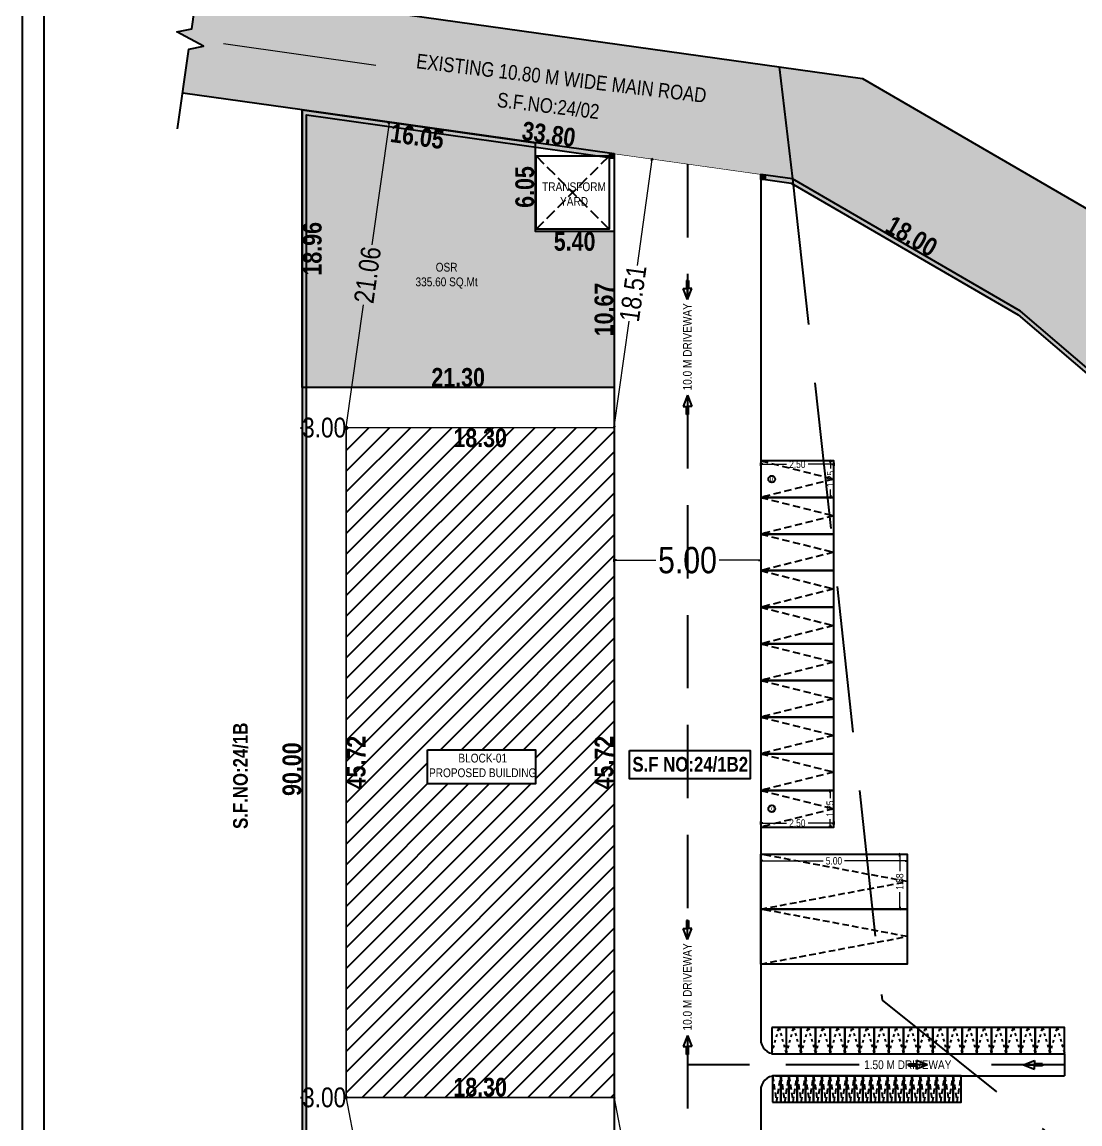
# Model space of a CAD drawing. Header units: metres. Extents: x 119974 to 120330, y -25692 to -25590.
# Drawn here: x 120019.22 to 120055.32, y -25668.31 to -25630.7 of the extents above; entities that cross this region are included whole.
import ezdxf

# ---------------------------------------------------------------- set-up
doc = ezdxf.new("R2010")
doc.units = ezdxf.units.M
doc.header["$MEASUREMENT"] = 0
doc.header["$PDMODE"] = 35
for name, pattern in [('DASH', [0.35, 0.25, -0.1]), ('Dashed', [0.75, 0.5, -0.25]), ('DASHED2', [0.375, 0.25, -0.125])]:
    doc.linetypes.add(name, pattern=pattern)
for name, color, linetype in [('Boundary Line', 96, 'Continuous'), ('HATCH', 251, 'Continuous'), ('sheet', 7, 'Continuous'), ('SURVEY- BON', 7, 'Continuous'), ('Text', 7, 'Continuous'), ('Window', 34, 'Continuous')]:
    doc.layers.add(name, color=color, linetype=linetype)
doc.styles.add('Arial', font='swissc.ttf')
doc.styles.get("Standard").update_dxf_attribs({"font": 'swisscb.ttf'})
doc.styles.add('tit', font='swissci.ttf')
doc.dimstyles.new('FLOOR DIM', dxfattribs={"dimtxt": 0.55, "dimasz": 0.05, "dimexe": 0.075, "dimexo": 0.3, "dimgap": 0.025, "dimtad": 0, "dimdec": 1, "dimzin": 3, "dimdsep": 46, "dimtxsty": 'Standard', "dimblk": 'JM1', "dimcen": -0.09, "dimse1": 1, "dimse2": 1, "dimsd1": 1, "dimsd2": 1, "dimclrd": 5, "dimclre": 250, "dimclrt": 3, "dimazin": 0, "dimtfac": 0.65, "dimtdec": 1, "dimtix": 1, "dimtofl": 0, "dimtmove": 0, "dimatfit": 2, "dimfxl": 0, "dimfrac": 1, "dimtolj": 1, "dimlwd": 18, "dimlwe": -1, "dimarcsym": 0})
doc.dimstyles.new('FLOOR DIM BUILDING DIM', dxfattribs={"dimtxt": 0.25, "dimasz": 0.025, "dimexe": 0.075, "dimexo": 0.3, "dimgap": 0.09, "dimtad": 0, "dimzin": 3, "dimdsep": 46, "dimtxsty": 'Arial', "dimblk": 'JM1', "dimcen": -0.09, "dimse1": 1, "dimse2": 1, "dimclrd": 5, "dimclre": 250, "dimclrt": 3, "dimazin": 0, "dimtfac": 0.65, "dimtix": 1, "dimtofl": 0, "dimtmove": 0, "dimatfit": 2, "dimfxl": 0, "dimfrac": 1, "dimtolj": 1, "dimlwd": 18, "dimlwe": -1, "dimarcsym": 0})

# ---------------------------------------------------------------- blocks, each defined once
blk = doc.blocks.new('JM1')
at = {"color": 2}
for p, q in [((0, 2), (0, -2)), ((-0.884, -0.884), (0.884, 0.884)), ((-3, 0), (0, 0))]:
    blk.add_line(p, q, dxfattribs=at)
blk = doc.blocks.new('*D320')
at = {"layer": 'Defpoints', "color": 0, "ltscale": 1.5}
for p in [(120040.717, -25635.38), (120040.717, -25635.38), (120039.428, -25644.547)]:
    blk.add_point(p, dxfattribs=at)
at = {"layer": 'Text', "color": 5, "lineweight": 18, "ltscale": 1.5}
for p, q in [((120040.715, -25635.398), (120040.206, -25639.014)), ((120039.43, -25644.528), (120039.939, -25640.912))]:
    blk.add_line(p, q, dxfattribs=at)
at = {"layer": 'Text', "color": 5, "lineweight": 18, "ltscale": 1.5, "xscale": 0.01875, "yscale": 0.01875, "zscale": 0.01875}
for p, rotation in [((120040.717, -25635.38), 81.99225450572551), ((120039.428, -25644.547), 261.9922545057255)]:
    blk.add_blockref('JM1', p, dxfattribs=dict(at, rotation=rotation))
at = {"layer": 'Text', "color": 3, "ltscale": 1.5, "insert": (120040.072, -25639.963), "char_height": 0.675, "attachment_point": 5, "rotation": 81.9923, "style": 'Arial'}
blk.add_mtext('\\A1;18.51', dxfattribs=at)
blk = doc.blocks.new('*D284')
at = {"layer": 'Defpoints', "color": 0}
for p in [(120028.779, -25633.7), (120045.514, -25636.054), (120045.514, -25636.054)]:
    blk.add_point(p, dxfattribs=at)
at = {"color": 1, "insert": (120037.195, -25634.533), "char_height": 0.6375, "attachment_point": 5, "rotation": 351.9923}
blk.add_mtext('\\A1;33.80', dxfattribs=at)
blk = doc.blocks.new('*D285')
at = {"layer": 'Defpoints', "color": 0}
for p in [(120045.514, -25636.054), (120053.298, -25640.572), (120053.298, -25640.572)]:
    blk.add_point(p, dxfattribs=at)
at = {"color": 1, "insert": (120049.58, -25638.012), "char_height": 0.6375, "attachment_point": 5, "rotation": 329.8688}
blk.add_mtext('\\A1;18.00', dxfattribs=at)
blk = doc.blocks.new('*D286')
at = {"layer": 'Defpoints', "color": 0}
for p in [(120053.298, -25640.572), (120053.298, -25640.572), (120064.399, -25650.055)]:
    blk.add_point(p, dxfattribs=at)
at = {"color": 1, "insert": (120059.074, -25645.049), "char_height": 0.6375, "attachment_point": 5, "rotation": 319.4981}
blk.add_mtext('\\A1;29.20', dxfattribs=at)
blk = doc.blocks.new('*D290')
at = {"layer": 'Defpoints', "color": 0}
for p in [(120028.779, -25633.7), (120028.779, -25633.7), (120028.779, -25678.7)]:
    blk.add_point(p, dxfattribs=at)
at = {"color": 1, "insert": (120028.43, -25656.2), "char_height": 0.6375, "attachment_point": 5, "rotation": 90}
blk.add_mtext('\\A1;90.00', dxfattribs=at)
blk = doc.blocks.new('*D291')
at = {"layer": 'Defpoints', "color": 0}
for p in [(120030.278, -25667.407), (120030.278, -25667.407), (120039.428, -25667.407)]:
    blk.add_point(p, dxfattribs=at)
at = {"color": 1, "insert": (120034.853, -25667.059), "char_height": 0.6375, "attachment_point": 5}
blk.add_mtext('\\A1;18.30', dxfattribs=at)
blk = doc.blocks.new('*D292')
at = {"layer": 'Defpoints', "color": 0}
for p in [(120030.278, -25644.547), (120030.278, -25644.547), (120030.278, -25667.407)]:
    blk.add_point(p, dxfattribs=at)
at = {"color": 1, "insert": (120030.626, -25655.977), "char_height": 0.6375, "attachment_point": 5, "rotation": 90}
blk.add_mtext('\\A1;45.72', dxfattribs=at)
blk = doc.blocks.new('*D293')
at = {"layer": 'Defpoints', "color": 0}
for p in [(120039.428, -25644.547), (120039.428, -25667.407), (120039.428, -25667.407)]:
    blk.add_point(p, dxfattribs=at)
at = {"color": 1, "insert": (120039.079, -25655.977), "char_height": 0.6375, "attachment_point": 5, "rotation": 90}
blk.add_mtext('\\A1;45.72', dxfattribs=at)
blk = doc.blocks.new('*D294')
at = {"layer": 'Defpoints', "color": 0}
for p in [(120030.278, -25644.547), (120030.278, -25644.547), (120039.428, -25644.547)]:
    blk.add_point(p, dxfattribs=at)
at = {"color": 1, "insert": (120034.853, -25644.895), "char_height": 0.6375, "attachment_point": 5}
blk.add_mtext('\\A1;18.30', dxfattribs=at)
blk = doc.blocks.new('HGNHBN')
at = {"layer": 'Text', "color": 1, "ltscale": 1.5}
for p, q in [((114565.432, -26573.645), (114565.732, -26573.987)), ((114565.732, -26573.687), (114565.432, -26573.987))]:
    blk.add_line(p, q, dxfattribs=at)
blk.add_lwpolyline([(114565.432, -26573.645), (114565.732, -26573.687), (114565.732, -26573.987), (114565.432, -26573.987)], close=True, dxfattribs=at)
blk = doc.blocks.new('GDHNGN')
at = {"layer": 'Text', "ltscale": 1.5}
for p, q in [((114570.732, -26588.673), (114570.439, -26589.431)), ((114570.732, -26588.673), (114571.024, -26589.431)), ((114570.732, -26588.673), (114570.732, -26589.979)), ((114570.439, -26589.431), (114570.732, -26589.431)), ((114570.657, -26589.979), (114570.657, -26589.431)), ((114570.732, -26589.431), (114570.732, -26589.979)), ((114571.024, -26589.431), (114570.732, -26589.431)), ((114570.807, -26589.979), (114570.807, -26589.431)), ((114570.707, -26589.979), (114570.657, -26589.979)), ((114570.732, -26589.979), (114570.707, -26589.979)), ((114570.732, -26589.979), (114570.757, -26589.979)), ((114570.757, -26589.979), (114570.807, -26589.979))]:
    blk.add_line(p, q, dxfattribs=at)
blk = doc.blocks.new('*D299')
at = {"layer": 'Defpoints', "color": 0, "ltscale": 1.5}
for p in [(120044.428, -25643.11), (120039.428, -25645.634), (120044.428, -25649.071)]:
    blk.add_point(p, dxfattribs=at)
at = {"layer": 'Text', "color": 5, "lineweight": 18, "ltscale": 1.5}
for p, q in [((120039.453, -25649.071), (120040.847, -25649.071)), ((120044.403, -25649.071), (120043.008, -25649.071))]:
    blk.add_line(p, q, dxfattribs=at)
at = {"layer": 'Text', "color": 5, "lineweight": 18, "ltscale": 1.5, "xscale": 0.025, "yscale": 0.025, "zscale": 0.025, "rotation": 180}
blk.add_blockref('JM1', (120039.428, -25649.071), dxfattribs=at)
at = {"layer": 'Text', "color": 5, "lineweight": 18, "ltscale": 1.5, "xscale": 0.025, "yscale": 0.025, "zscale": 0.025}
blk.add_blockref('JM1', (120044.428, -25649.071), dxfattribs=at)
at = {"layer": 'Text', "color": 3, "ltscale": 1.5, "insert": (120041.928, -25649.071), "char_height": 0.9, "attachment_point": 5, "style": 'Arial'}
blk.add_mtext('\\A1;5.00', dxfattribs=at)
blk = doc.blocks.new('TYKUK')
at = {"color": 6}
blk.add_lwpolyline([(119233.027, -25677.981), (119229.781, -25679.859), (119224.772, -25671.205), (119228.017, -25669.326)], close=True, dxfattribs=at)
at = {"layer": 'HATCH', "linetype": 'DASHED2', "ltscale": 1.8}
blk.add_lwpolyline([(119229.781, -25679.859), (119233.027, -25677.981), (119226.395, -25670.265)], close=True, dxfattribs=at)
blk = doc.blocks.new('CAR')
at = {"color": 120}
blk.add_lwpolyline([(112823.42, -26304.498), (112818.42, -26304.498), (112818.42, -26301.998), (112823.42, -26301.998)], close=True, dxfattribs=at)
at = {"color": 120, "linetype": 'Dashed'}
blk.add_lwpolyline([(112823.42, -26301.998), (112818.42, -26303.248), (112823.42, -26304.498)], dxfattribs=at)
blk = doc.blocks.new('FDGBFB')
at = {"layer": 'Text', "linetype": 'DASH', "ltscale": 3}
for p, q in [((114560.406, -26573.838), (114565.406, -26578.838)), ((114560.406, -26578.838), (114565.406, -26573.838))]:
    blk.add_line(p, q, dxfattribs=at)
at = {"layer": 'Text', "ltscale": 1.5}
blk.add_lwpolyline([(114560.406, -26573.838), (114565.406, -26573.838), (114565.406, -26578.838), (114560.406, -26578.838)], close=True, dxfattribs=at)
at = {"layer": 'Text', "ltscale": 1.5, "insert": (114563, -26575.637), "char_height": 0.6, "width": 7.42279, "attachment_point": 2, "style": 'tit'}
blk.add_mtext('{\\fSwis721 Cn BT|b0|i0|c0|p34;TRANSFORM \\PYARD}', dxfattribs=at)
blk = doc.blocks.new('*D300')
at = {"layer": 'Defpoints', "color": 0, "ltscale": 1.5}
for p in [(120044.428, -25659.101), (120044.428, -25660.976), (120049.173, -25660.976)]:
    blk.add_point(p, dxfattribs=at)
at = {"layer": 'Text', "color": 5, "lineweight": 18, "ltscale": 1.5}
for p, q in [((120049.173, -25659.126), (120049.173, -25659.679)), ((120049.173, -25660.951), (120049.173, -25660.398))]:
    blk.add_line(p, q, dxfattribs=at)
at = {"layer": 'Text', "color": 5, "lineweight": 18, "ltscale": 1.5, "xscale": 0.025, "yscale": 0.025, "zscale": 0.025}
for p, rotation in [((120049.173, -25659.101), 90), ((120049.173, -25660.976), 270)]:
    blk.add_blockref('JM1', p, dxfattribs=dict(at, rotation=rotation))
at = {"layer": 'Text', "color": 3, "ltscale": 1.5, "insert": (120049.173, -25660.038), "char_height": 0.25, "attachment_point": 5, "rotation": 90, "style": 'Arial'}
blk.add_mtext('\\A1;1.88', dxfattribs=at)
blk = doc.blocks.new('*D301')
at = {"layer": 'Defpoints', "color": 0, "ltscale": 1.5}
for p in [(120044.428, -25659.101), (120044.428, -25659.332), (120049.428, -25659.101)]:
    blk.add_point(p, dxfattribs=at)
at = {"layer": 'Text', "color": 5, "lineweight": 18, "ltscale": 1.5}
for p, q in [((120044.453, -25659.332), (120046.562, -25659.332)), ((120049.403, -25659.332), (120047.293, -25659.332))]:
    blk.add_line(p, q, dxfattribs=at)
at = {"layer": 'Text', "color": 5, "lineweight": 18, "ltscale": 1.5, "xscale": 0.025, "yscale": 0.025, "zscale": 0.025, "rotation": 180}
blk.add_blockref('JM1', (120044.428, -25659.332), dxfattribs=at)
at = {"layer": 'Text', "color": 5, "lineweight": 18, "ltscale": 1.5, "xscale": 0.025, "yscale": 0.025, "zscale": 0.025}
blk.add_blockref('JM1', (120049.428, -25659.332), dxfattribs=at)
at = {"layer": 'Text', "color": 3, "ltscale": 1.5, "insert": (120046.928, -25659.332), "char_height": 0.25, "attachment_point": 5, "style": 'Arial'}
blk.add_mtext('\\A1;5.00', dxfattribs=at)
blk = doc.blocks.new('*D302')
at = {"layer": 'Defpoints', "color": 0, "ltscale": 1.5}
for p in [(120044.428, -25658.04), (120044.428, -25658.174), (120046.928, -25658.174)]:
    blk.add_point(p, dxfattribs=at)
at = {"layer": 'Text', "color": 5, "lineweight": 18, "ltscale": 1.5}
for p, q in [((120044.453, -25658.04), (120045.313, -25658.04)), ((120046.903, -25658.04), (120046.042, -25658.04))]:
    blk.add_line(p, q, dxfattribs=at)
at = {"layer": 'Text', "color": 5, "lineweight": 18, "ltscale": 1.5, "xscale": 0.025, "yscale": 0.025, "zscale": 0.025, "rotation": 180}
blk.add_blockref('JM1', (120044.428, -25658.04), dxfattribs=at)
at = {"layer": 'Text', "color": 5, "lineweight": 18, "ltscale": 1.5, "xscale": 0.025, "yscale": 0.025, "zscale": 0.025}
blk.add_blockref('JM1', (120046.928, -25658.04), dxfattribs=at)
at = {"layer": 'Text', "color": 3, "ltscale": 1.5, "insert": (120045.678, -25658.04), "char_height": 0.25, "attachment_point": 5, "style": 'Arial'}
blk.add_mtext('\\A1;2.50', dxfattribs=at)
blk = doc.blocks.new('*D303')
at = {"layer": 'Defpoints', "color": 0, "ltscale": 1.5}
for p in [(120046.8, -25656.924), (120046.928, -25656.924), (120046.928, -25658.174)]:
    blk.add_point(p, dxfattribs=at)
at = {"layer": 'Text', "color": 5, "lineweight": 18, "ltscale": 1.5}
for p, q in [((120046.8, -25656.949), (120046.8, -25657.191)), ((120046.8, -25658.149), (120046.8, -25657.908))]:
    blk.add_line(p, q, dxfattribs=at)
at = {"layer": 'Text', "color": 5, "lineweight": 18, "ltscale": 1.5, "xscale": 0.025, "yscale": 0.025, "zscale": 0.025}
for p, rotation in [((120046.8, -25656.924), 90), ((120046.8, -25658.174), 270)]:
    blk.add_blockref('JM1', p, dxfattribs=dict(at, rotation=rotation))
at = {"layer": 'Text', "color": 3, "ltscale": 1.5, "insert": (120046.8, -25657.549), "char_height": 0.25, "attachment_point": 5, "rotation": 90, "style": 'Arial'}
blk.add_mtext('\\A1;1.25', dxfattribs=at)
blk = doc.blocks.new('*D304')
at = {"layer": 'Defpoints', "color": 0, "ltscale": 1.5}
for p in [(120044.428, -25645.674), (120046.928, -25645.674), (120046.928, -25645.795)]:
    blk.add_point(p, dxfattribs=at)
at = {"layer": 'Text', "color": 5, "lineweight": 18, "ltscale": 1.5}
for p, q in [((120044.453, -25645.795), (120045.313, -25645.795)), ((120046.903, -25645.795), (120046.042, -25645.795))]:
    blk.add_line(p, q, dxfattribs=at)
at = {"layer": 'Text', "color": 5, "lineweight": 18, "ltscale": 1.5, "xscale": 0.025, "yscale": 0.025, "zscale": 0.025, "rotation": 180}
blk.add_blockref('JM1', (120044.428, -25645.795), dxfattribs=at)
at = {"layer": 'Text', "color": 5, "lineweight": 18, "ltscale": 1.5, "xscale": 0.025, "yscale": 0.025, "zscale": 0.025}
blk.add_blockref('JM1', (120046.928, -25645.795), dxfattribs=at)
at = {"layer": 'Text', "color": 3, "ltscale": 1.5, "insert": (120045.678, -25645.795), "char_height": 0.25, "attachment_point": 5, "style": 'Arial'}
blk.add_mtext('\\A1;2.50', dxfattribs=at)
blk = doc.blocks.new('*D305')
at = {"layer": 'Defpoints', "color": 0, "ltscale": 1.5}
for p in [(120046.928, -25645.674), (120046.815, -25646.924), (120046.928, -25646.924)]:
    blk.add_point(p, dxfattribs=at)
at = {"layer": 'Text', "color": 5, "lineweight": 18, "ltscale": 1.5}
for p, q in [((120046.815, -25645.699), (120046.815, -25645.941)), ((120046.815, -25646.899), (120046.815, -25646.658))]:
    blk.add_line(p, q, dxfattribs=at)
at = {"layer": 'Text', "color": 5, "lineweight": 18, "ltscale": 1.5, "xscale": 0.025, "yscale": 0.025, "zscale": 0.025}
for p, rotation in [((120046.815, -25645.674), 90), ((120046.815, -25646.924), 270)]:
    blk.add_blockref('JM1', p, dxfattribs=dict(at, rotation=rotation))
at = {"layer": 'Text', "color": 3, "ltscale": 1.5, "insert": (120046.815, -25646.299), "char_height": 0.25, "attachment_point": 5, "rotation": 90, "style": 'Arial'}
blk.add_mtext('\\A1;1.25', dxfattribs=at)
blk = doc.blocks.new('TW')
at = {"color": 6, "ltscale": 0.3}
blk.add_lwpolyline([(112824.058, -26312.755), (112822.26, -26312.755), (112822.26, -26311.755), (112824.058, -26311.755)], close=True, dxfattribs=at)
at = {"layer": 'HATCH', "linetype": 'Dashed', "ltscale": 0.3}
blk.add_lwpolyline([(112822.26, -26312.755), (112824.058, -26312.255), (112822.26, -26311.755)], dxfattribs=at)
blk = doc.blocks.new('FGBNGFN')
at = {"layer": 'Text', "linetype": 'DASH', "ltscale": 1.5}
for p, q in [((114338.425, -26404.697), (114338.705, -26402.897)), ((114338.705, -26402.897), (114338.985, -26404.697))]:
    blk.add_line(p, q, dxfattribs=at)
at = {"layer": 'Text', "ltscale": 1.5}
blk.add_lwpolyline([(114338.425, -26402.897), (114338.985, -26402.897), (114338.985, -26404.697), (114338.425, -26404.697)], close=True, dxfattribs=at)
blk = doc.blocks.new('*D309')
at = {"layer": 'Defpoints', "color": 0, "ltscale": 1.5}
for p in [(120030.278, -25667.407), (120032.286, -25678.037), (120032.286, -25678.037)]:
    blk.add_point(p, dxfattribs=at)
at = {"layer": 'Text', "color": 5, "lineweight": 18, "ltscale": 1.5}
for p, q in [((120030.281, -25667.425), (120031.09, -25671.708)), ((120032.283, -25678.019), (120031.473, -25673.736))]:
    blk.add_line(p, q, dxfattribs=at)
at = {"layer": 'Text', "color": 5, "lineweight": 18, "ltscale": 1.5, "xscale": 0.01875, "yscale": 0.01875, "zscale": 0.01875}
for p, rotation in [((120030.278, -25667.407), 100.6993228884849), ((120032.286, -25678.037), 280.699322888485)]:
    blk.add_blockref('JM1', p, dxfattribs=dict(at, rotation=rotation))
at = {"layer": 'Text', "color": 3, "ltscale": 1.5, "insert": (120031.282, -25672.722), "char_height": 0.675, "attachment_point": 5, "rotation": 100.6993, "style": 'Arial'}
blk.add_mtext('\\A1;21.64', dxfattribs=at)
blk = doc.blocks.new('*D310')
at = {"layer": 'Defpoints', "color": 0, "ltscale": 1.5}
for p in [(120039.428, -25667.407), (120041.115, -25676.369), (120041.115, -25676.369)]:
    blk.add_point(p, dxfattribs=at)
at = {"layer": 'Text', "color": 5, "lineweight": 18, "ltscale": 1.5}
for p, q in [((120039.431, -25667.425), (120040.082, -25670.886)), ((120041.111, -25676.351), (120040.46, -25672.89))]:
    blk.add_line(p, q, dxfattribs=at)
at = {"layer": 'Text', "color": 5, "lineweight": 18, "ltscale": 1.5, "xscale": 0.01875, "yscale": 0.01875, "zscale": 0.01875}
for p, rotation in [((120039.428, -25667.407), 100.6622836228461), ((120041.115, -25676.369), 280.6622836228461)]:
    blk.add_blockref('JM1', p, dxfattribs=dict(at, rotation=rotation))
at = {"layer": 'Text', "color": 3, "ltscale": 1.5, "insert": (120040.271, -25671.888), "char_height": 0.675, "attachment_point": 5, "rotation": 100.6623, "style": 'Arial'}
blk.add_mtext('\\A1;18.24', dxfattribs=at)
blk = doc.blocks.new('*D311')
at = {"layer": 'Defpoints', "color": 0, "ltscale": 1.5}
for p in [(120028.779, -25667.407), (120028.779, -25667.407), (120030.278, -25667.407)]:
    blk.add_point(p, dxfattribs=at)
at = {"layer": 'Text', "color": 5, "lineweight": 18, "ltscale": 1.5}
for p, q in [((120028.76, -25667.407), (120028.741, -25667.407)), ((120030.296, -25667.407), (120030.315, -25667.407))]:
    blk.add_line(p, q, dxfattribs=at)
at = {"layer": 'Text', "color": 5, "lineweight": 18, "ltscale": 1.5, "xscale": 0.01875, "yscale": 0.01875, "zscale": 0.01875}
blk.add_blockref('JM1', (120028.779, -25667.407), dxfattribs=at)
at = {"layer": 'Text', "color": 5, "lineweight": 18, "ltscale": 1.5, "xscale": 0.01875, "yscale": 0.01875, "zscale": 0.01875, "rotation": 180}
blk.add_blockref('JM1', (120030.278, -25667.407), dxfattribs=at)
at = {"layer": 'Text', "color": 3, "ltscale": 1.5, "insert": (120029.528, -25667.407), "char_height": 0.675, "attachment_point": 5, "style": 'Arial'}
blk.add_mtext('\\A1;3.00', dxfattribs=at)
blk = doc.blocks.new('*D312')
at = {"layer": 'Defpoints', "color": 0, "ltscale": 1.5}
for p in [(120028.779, -25644.547), (120028.779, -25644.547), (120030.278, -25644.547)]:
    blk.add_point(p, dxfattribs=at)
at = {"layer": 'Text', "color": 5, "lineweight": 18, "ltscale": 1.5}
for p, q in [((120028.76, -25644.547), (120028.741, -25644.547)), ((120030.296, -25644.547), (120030.315, -25644.547))]:
    blk.add_line(p, q, dxfattribs=at)
at = {"layer": 'Text', "color": 5, "lineweight": 18, "ltscale": 1.5, "xscale": 0.01875, "yscale": 0.01875, "zscale": 0.01875}
blk.add_blockref('JM1', (120028.779, -25644.547), dxfattribs=at)
at = {"layer": 'Text', "color": 5, "lineweight": 18, "ltscale": 1.5, "xscale": 0.01875, "yscale": 0.01875, "zscale": 0.01875, "rotation": 180}
blk.add_blockref('JM1', (120030.278, -25644.547), dxfattribs=at)
at = {"layer": 'Text', "color": 3, "ltscale": 1.5, "insert": (120029.528, -25644.547), "char_height": 0.675, "attachment_point": 5, "style": 'Arial'}
blk.add_mtext('\\A1;3.00', dxfattribs=at)
blk = doc.blocks.new('*D313')
at = {"layer": 'Defpoints', "color": 0}
for p in [(120028.779, -25643.18), (120028.779, -25643.18), (120039.428, -25643.18)]:
    blk.add_point(p, dxfattribs=at)
at = {"color": 1, "insert": (120034.103, -25642.832), "char_height": 0.6375, "attachment_point": 5}
blk.add_mtext('\\A1;21.30', dxfattribs=at)
blk = doc.blocks.new('*D314')
at = {"layer": 'Defpoints', "color": 0}
for p in [(120039.428, -25637.844), (120039.428, -25637.844), (120039.428, -25643.18)]:
    blk.add_point(p, dxfattribs=at)
at = {"color": 1, "insert": (120039.079, -25640.512), "char_height": 0.6375, "attachment_point": 5, "rotation": 90}
blk.add_mtext('\\A1;10.67', dxfattribs=at)
blk = doc.blocks.new('*D315')
at = {"layer": 'Defpoints', "color": 0}
for p in [(120036.727, -25637.844), (120039.428, -25637.844), (120039.428, -25637.844)]:
    blk.add_point(p, dxfattribs=at)
at = {"color": 1, "insert": (120038.077, -25638.193), "char_height": 0.6375, "attachment_point": 5}
blk.add_mtext('\\A1;5.40', dxfattribs=at)
blk = doc.blocks.new('*D316')
at = {"layer": 'Defpoints', "color": 0}
for p in [(120036.727, -25634.818), (120036.727, -25637.844), (120036.727, -25637.844)]:
    blk.add_point(p, dxfattribs=at)
at = {"color": 1, "insert": (120036.378, -25636.331), "char_height": 0.6375, "attachment_point": 5, "rotation": 90}
blk.add_mtext('\\A1;6.05', dxfattribs=at)
blk = doc.blocks.new('*D317')
at = {"layer": 'Defpoints', "color": 0}
for p in [(120028.779, -25633.7), (120036.727, -25634.818), (120036.727, -25634.818)]:
    blk.add_point(p, dxfattribs=at)
at = {"color": 1, "insert": (120032.704, -25634.604), "char_height": 0.6375, "attachment_point": 5, "rotation": 351.9923}
blk.add_mtext('\\A1;16.05', dxfattribs=at)
blk = doc.blocks.new('*D318')
at = {"layer": 'Defpoints', "color": 0}
for p in [(120028.779, -25633.7), (120028.779, -25643.18), (120028.779, -25643.18)]:
    blk.add_point(p, dxfattribs=at)
at = {"color": 1, "insert": (120029.127, -25638.44), "char_height": 0.6375, "attachment_point": 5, "rotation": 90}
blk.add_mtext('\\A1;18.96', dxfattribs=at)
blk = doc.blocks.new('*D319')
at = {"layer": 'Defpoints', "color": 0, "ltscale": 1.5}
for p in [(120031.745, -25634.117), (120031.745, -25634.117), (120030.278, -25644.547)]:
    blk.add_point(p, dxfattribs=at)
at = {"layer": 'Text', "color": 5, "lineweight": 18, "ltscale": 1.5}
for p, q in [((120031.742, -25634.136), (120031.155, -25638.307)), ((120030.28, -25644.528), (120030.867, -25640.357))]:
    blk.add_line(p, q, dxfattribs=at)
at = {"layer": 'Text', "color": 5, "lineweight": 18, "ltscale": 1.5, "xscale": 0.01875, "yscale": 0.01875, "zscale": 0.01875}
for p, rotation in [((120031.745, -25634.117), 81.99225450578824), ((120030.278, -25644.547), 261.9922545057883)]:
    blk.add_blockref('JM1', p, dxfattribs=dict(at, rotation=rotation))
at = {"layer": 'Text', "color": 3, "ltscale": 1.5, "insert": (120031.011, -25639.332), "char_height": 0.675, "attachment_point": 5, "rotation": 81.9923, "style": 'Arial'}
blk.add_mtext('\\A1;21.06', dxfattribs=at)

msp = doc.modelspace()

# ---------------------------------------------------------------- hatches: boundary and pattern name
at = {"ltscale": 0.3}
h = msp.add_hatch(color=2, dxfattribs=at)
h.dxf.hatch_style = 1
h.paths.add_polyline_path([(120045.0536, -25632.2274), (120025.219, -25629.4371), (120025.0085, -25630.9331), (120024.5051, -25631.0401), (120025.4138, -25631.5234), (120024.9104, -25631.6304), (120024.6999, -25633.1264), (120028.7785, -25633.7002), (120045.5137, -25636.0545)])
h.paths.add_polyline_path([(120032.708, -25632.5682), (120042.4089, -25633.7324), (120042.5336, -25632.6928), (120032.8328, -25631.5285)], flags=24)
h.paths.add_polyline_path([(120035.2906, -25633.8462), (120038.9416, -25634.2844), (120039.0664, -25633.2448), (120035.4153, -25632.8066)], flags=24)
h = msp.add_hatch(color=2, dxfattribs=at)
h.dxf.hatch_style = 1
h.paths.add_polyline_path([(120057.2282, -25638.0419), (120047.9002, -25632.6278), (120045.0536, -25632.2274), (120045.5137, -25636.0545), (120053.2976, -25640.5723), (120064.3992, -25650.0546), (120086.8146, -25662.4203), (120090.6498, -25665.0219), (120091.9899, -25663.0464), (120091.6885, -25662.6293), (120092.1875, -25662.7551), (120093.0356, -25661.5048), (120090.1375, -25659.5389), (120068.2777, -25647.4797)])
h.paths.add_polyline_path([(120048.2792, -25638.0351), (120050.2046, -25639.1527), (120050.8752, -25637.9973), (120048.9497, -25636.8798)], flags=25)
h.paths.add_polyline_path([(120057.7914, -25644.8378), (120059.4842, -25646.2837), (120060.3518, -25645.2679), (120058.659, -25643.822)], flags=25)
h.paths.add_polyline_path([(120074.4772, -25655.9843), (120076.4266, -25657.0596), (120077.0718, -25655.89), (120075.1225, -25654.8146)], flags=25)
h.paths.add_polyline_path([(120064.0328, -25648.0999), (120067.0094, -25650.2592), (120067.6242, -25649.4116), (120064.6477, -25647.2523)], flags=24)
h.paths.add_polyline_path([(120062.6153, -25645.3653), (120070.5239, -25651.1025), (120071.1387, -25650.255), (120063.2301, -25644.5177)], flags=24)
at = {"layer": 'SURVEY- BON'}
h = msp.add_hatch(dxfattribs=at)
h.set_pattern_fill('GRASS', color=3, scale=0.25)
h.set_pattern_definition([(90, (62437.26465, -12192.19562), (-0.17677669525, 0.17677669525), [0.046875, -0.3066783907]), (45, (62437.26465, -12192.19562), (-0.1767766953, 0.1767766953), [0.046875, -0.203125]), (135, (62437.26465, -12192.19562), (-0.1767766953, -0.1767766953), [0.046875, -0.203125])])
h.paths.add_polyline_path([(120036.7269, -25637.8441), (120036.7269, -25634.9698), (120028.9285, -25633.8728), (120028.9285, -25643.1797), (120039.4275, -25643.1797), (120039.4275, -25637.8441)])
h.paths.add_polyline_path([(120032.9903, -25643.5045), (120035.2166, -25643.5045), (120035.2166, -25642.1687), (120032.9903, -25642.1687)], flags=9)
h.paths.add_polyline_path([(120039.7523, -25641.6259), (120039.7523, -25639.3996), (120038.4165, -25639.3996), (120038.4165, -25641.6259)], flags=9)
h.paths.add_polyline_path([(120037.1777, -25638.8651), (120038.98, -25638.8651), (120038.98, -25637.5292), (120037.1777, -25637.5292)], flags=24)
h.paths.add_polyline_path([(120037.0509, -25637.2324), (120037.0509, -25635.43), (120035.715, -25635.43), (120035.715, -25637.2324)], flags=25)
h.paths.add_polyline_path([(120031.5078, -25635.1152), (120033.7123, -25635.4253), (120033.8984, -25634.1025), (120031.6939, -25633.7923)], flags=9)
h.paths.add_polyline_path([(120029.7995, -25639.5539), (120029.7995, -25637.3276), (120028.4636, -25637.3276), (120028.4636, -25639.5539)], flags=9)
h.paths.add_polyline_path([(120031.5511, -25640.5988), (120031.8785, -25638.2715), (120030.4787, -25638.0745), (120030.1513, -25640.4019)], flags=24)
h.paths.add_polyline_path([(120032.5589, -25639.9028), (120034.8415, -25639.9028), (120034.8415, -25638.7674), (120032.5589, -25638.7674)], flags=24)
at = {"layer": 'Text', "ltscale": 1.5}
h = msp.add_hatch(dxfattribs=at)
h.set_pattern_fill('GRAVEL', color=8, scale=0.5)
h.set_pattern_definition([(228.012787504, (62705.770674, -12383.714407), (-4, -4.5), [0.067268, -6.6595440235]), (184.96974073, (62705.725674, -12383.764407), (6, 0.5), [0.115434, -11.4279623806]), (132.51044708, (62705.610674, -12383.774407), (5, -5.5), [0.081394, -8.058016298]), (267.273689006, (62705.415674, -12383.899407), (0.5, 10), [0.105119, -10.406779021]), (292.83365418, (62705.410674, -12384.004407), (-2.5, 6), [0.1030775, -10.204686564]), (357.273689006, (62705.450674, -12384.099407), (-10, 0.5), [0.105119, -10.406779021]), (37.694240467, (62705.555674, -12384.104407), (-6.5, -5), [0.1390145, -13.7624242745]), (72.255328375, (62705.665674, -12384.019407), (3.5, 11), [0.131244, -12.9931607484]), (121.429565615, (62705.705674, -12383.894407), (-4, 6.5), [0.105475, -10.442036555]), (175.23635831, (62705.650674, -12383.804407), (5.5, -0.5), [0.120416, -5.9003812894]), (222.397437798, (62705.530674, -12383.794407), (-6, -5.5), [0.155724, -15.4166875024]), (138.81407483, (62705.910674, -12383.904407), (-3.5, 3), [0.0531505, -5.2619224064]), (171.46923439, (62705.870674, -12383.869407), (6.5, -1), [0.1011185, -10.010755708]), (225, (62705.77067, -12383.8544), (-1e-16, -0.5), [0.0707105, -0.636396281]), (203.19859051, (62705.735674, -12383.794407), (2.5, 1), [0.038079, -3.769807553]), (291.80140949, (62705.70067, -12383.80941), (-0.5, 1.5), [0.0538515, -2.6387309036]), (30.96375653, (62705.72067, -12383.85941), (1.5, 1), [0.0874645, -2.8280114474]), (161.56505118, (62705.79567, -12383.8144), (1, -0.5), [0.0632455, -1.51789333]), (16.389540334, (62705.410674, -12383.809407), (5, 1.5), [0.0886, -8.7714225733]), (70.34617594, (62705.495674, -12383.784407), (-2, -5.500000000002), [0.0743305, -7.3587038737]), (293.19859051, (62705.795674, -12383.714407), (-1, 2.5), [0.0761575, -3.731729053]), (343.610459666, (62705.825674, -12383.784407), (-5, 1.5), [0.0886, -8.7714225733]), (339.44395478, (62705.410674, -12384.119407), (-2.5, 1), [0.08544, -4.1865618727]), (294.77514057, (62705.490674, -12384.149407), (-2.5, 5.5), [0.071589, -7.0873215316]), (66.80140949, (62705.800674, -12384.214407), (1, 2.5), [0.0761575, -3.731729053]), (17.354024636, (62705.830674, -12384.144407), (-6.5, -2), [0.0838155, -8.297711807]), (69.44395478, (62705.555674, -12384.214407), (-1, -2.5), [0.04272, -4.2292818727]), (101.30993247, (62705.77067, -12384.21441), (-0.5, 2), [0.025495, -2.524014757]), (165.96375653, (62705.76567, -12384.18941), (1.5, -0.5), [0.1030775, -1.958475313]), (186.009005957, (62705.665674, -12384.164407), (5, 0.5), [0.095525, -9.4569615873]), (303.69006753, (62705.72067, -12383.9044), (-0.5, 1), [0.072111, -1.7306646377]), (353.157226587, (62705.760674, -12383.964407), (8.5, -1), [0.125897, -12.463781312]), (60.9453959, (62705.885674, -12383.979407), (-2, -3.5), [0.051478, -5.0963370705]), (90, (62705.91067, -12383.9344), (-0.5, 0.5), [0.03, -0.47]), (120.256437164, (62705.655674, -12384.149407), (2, -3.5), [0.069462, -6.8767599947]), (48.012787504, (62705.620674, -12384.089407), (4, 4.5), [0.134536, -6.5922760235]), (0, (62705.71067, -12383.9894), (0.5, 0.5), [0.13, -0.37]), (325.30484647, (62705.840674, -12383.989407), (5, -3.5), [0.079057, -7.8266371504]), (254.0546041, (62705.905674, -12384.03441), (-0.5, -2), [0.072801, -3.5672539446]), (207.645975364, (62705.885674, -12384.104407), (-9.5, -5), [0.1185325, -11.734737091]), (175.42607874, (62705.780674, -12384.159407), (-6.5, 0.5), [0.1253995, -12.414536704])])
h.paths.add_polyline_path([(120086.8146, -25662.4203), (120064.3992, -25650.0546), (120053.2976, -25640.5723), (120045.5137, -25636.0545), (120044.4275, -25635.9017), (120044.4275, -25636.0531), (120045.4638, -25636.1989), (120053.2106, -25640.6952), (120064.3134, -25650.1786), (120086.4569, -25662.3943), (120058.2164, -25672.9855), (120028.9285, -25678.5192), (120028.9285, -25633.8728), (120039.4225, -25635.349), (120039.4225, -25635.1976), (120028.7785, -25633.7002), (120028.7785, -25678.7002), (120058.257, -25673.1305)])
h = msp.add_hatch(dxfattribs=at)
h.set_pattern_fill('ANSI31', color=8, scale=4)
h.set_pattern_definition([(45, (62756.55673, -12340.5981), (-0.3535533906, 0.3535533906), [])])
h.paths.add_polyline_path([(120039.4275, -25644.5468), (120030.2775, -25644.5468), (120030.2775, -25667.4068), (120039.4275, -25667.4068)])
h.paths.add_polyline_path([(120036.7472, -25656.7035), (120033.0605, -25656.7035), (120033.0605, -25655.5353), (120036.7472, -25655.5353)], flags=16)
h.paths.add_polyline_path([(120033.7385, -25667.7316), (120035.9648, -25667.7316), (120035.9648, -25666.3958), (120033.7385, -25666.3958)], flags=9)
h.paths.add_polyline_path([(120031.2985, -25657.0875), (120031.2985, -25654.8612), (120029.9626, -25654.8612), (120029.9626, -25657.0875)], flags=9)
h.paths.add_polyline_path([(120033.7385, -25645.5678), (120035.9648, -25645.5678), (120035.9648, -25644.2319), (120033.7385, -25644.2319)], flags=9)
h.paths.add_polyline_path([(120039.7515, -25657.0875), (120039.7515, -25654.8612), (120038.4157, -25654.8612), (120038.4157, -25657.0875)], flags=9)
h.paths.add_polyline_path([(120033.1763, -25656.6555), (120036.7021, -25656.6555), (120036.7021, -25655.5201), (120033.1763, -25655.5201)], flags=24)

# ---------------------------------------------------------------- linework, layer by layer
at = {"color": 1, "const_width": 0.05}
msp.add_lwpolyline([(120030.2775, -25667.4068), (120030.2775, -25644.5468), (120039.4275, -25644.5468), (120039.4275, -25667.4068)], close=True, dxfattribs=at)
at = {"ltscale": 0.3}
msp.add_lwpolyline([(120039.9452, -25655.5644), (120044.0712, -25655.5644), (120044.0712, -25656.5319), (120039.9452, -25656.5319)], close=True, dxfattribs=at)
at = {"layer": 'Boundary Line', "color": 96, "ltscale": 1.5, "const_width": 0.02}
msp.add_lwpolyline([(120058.257, -25673.1305), (120028.7785, -25678.7002), (120028.7785, -25633.7002), (120045.5137, -25636.0545), (120053.2976, -25640.5723), (120064.3992, -25650.0546), (120086.8146, -25662.4203)], close=True, dxfattribs=at)
at = {"layer": 'sheet', "color": 8}
msp.add_lwpolyline([(120019.2172, -25601.1039), (120019.2172, -25687.5455), (120143.589, -25687.5455), (120143.589, -25601.1039)], close=True, dxfattribs=at)
at = {"layer": 'sheet'}
msp.add_lwpolyline([(120019.9631, -25601.8498), (120019.9631, -25686.7996), (120142.843, -25686.7996), (120142.843, -25601.8498)], close=True, dxfattribs=at)
at = {"layer": 'Text', "color": 8, "linetype": 'DASH', "ltscale": 20}
msp.add_line((120045.0536, -25632.2274), (120045.5137, -25636.0545), dxfattribs=at)
at = {"layer": 'Text', "ltscale": 1.5}
for p, q in [((120028.7785, -25633.7002), (120024.6999, -25633.1264)), ((120039.4275, -25635.3483), (120039.4275, -25676.6882)), ((120044.4275, -25635.9017), (120044.4275, -25665.4162)), ((120039.4275, -25636.7123), (120039.4275, -25675.417)), ((120044.9275, -25665.9162), (120054.8001, -25665.9162)), ((120054.8001, -25665.9162), (120054.8001, -25666.6662)), ((120044.9275, -25666.6662), (120054.8001, -25666.6662)), ((120044.4275, -25667.1662), (120044.4275, -25675.7435))]:
    msp.add_line(p, q, dxfattribs=at)
at = {"layer": 'Text', "color": 6, "linetype": 'DASHED2', "ltscale": 10}
for p, q in [((120041.9275, -25635.5493), (120041.9275, -25640.1701)), ((120041.9275, -25643.4405), (120041.9275, -25662.0157)), ((120041.9275, -25665.2861), (120041.9275, -25676.2158)), ((120047.7908, -25666.2912), (120041.9275, -25666.2912)), ((120054.8001, -25666.2912), (120051.0612, -25666.2912))]:
    msp.add_line(p, q, dxfattribs=at)
at = {"layer": 'Text', "linetype": 'Continuous', "ltscale": 1.5}
msp.add_lwpolyline([(120024.5278, -25634.3503), (120024.9104, -25631.6304), (120025.4138, -25631.5234), (120024.5051, -25631.0401), (120025.0085, -25630.9331), (120025.397, -25628.1712)], dxfattribs=at)
at = {"layer": 'Text', "ltscale": 1.5}
msp.add_lwpolyline([(120025.219, -25629.4371), (120047.9002, -25632.6278), (120057.2282, -25638.0419), (120068.2777, -25647.4797), (120090.1375, -25659.5389)], dxfattribs=at)
at = {"layer": 'Text', "color": 8, "ltscale": 1.5}
msp.add_lwpolyline([(120039.4225, -25635.349), (120039.4225, -25635.1976), (120028.7785, -25633.7002), (120028.7785, -25678.7002), (120058.257, -25673.1305), (120086.8146, -25662.4203), (120064.3992, -25650.0546), (120053.2976, -25640.5723), (120045.5137, -25636.0545), (120044.4275, -25635.9017), (120044.4275, -25636.0531), (120045.4638, -25636.1989), (120053.2106, -25640.6952), (120064.3134, -25650.1786), (120086.4569, -25662.3943), (120058.2164, -25672.9855), (120028.9285, -25678.5192), (120028.9285, -25633.8728)], close=True, dxfattribs=at)
at = {"layer": 'Text', "ltscale": 1.5}
for points in [[(120028.7785, -25633.7002), (120036.7269, -25634.8184), (120036.7269, -25637.8441), (120039.4275, -25637.8441), (120039.4275, -25643.1797), (120028.7785, -25643.1797)], [(120033.0605, -25655.5353), (120036.7472, -25655.5353), (120036.7472, -25656.7035), (120033.0605, -25656.7035)]]:
    msp.add_lwpolyline(points, close=True, dxfattribs=at)
at = {"layer": 'Text', "color": 8, "linetype": 'DASH', "ltscale": 20}
msp.add_lwpolyline([(120045.5137, -25636.0545), (120048.5771, -25664.0876), (120054.6606, -25668.9692), (120058.257, -25673.1305)], dxfattribs=at)
at = {"layer": 'Text', "ltscale": 1.5}
for centre, start, end in [((120044.9275, -25665.4162), 180, 270), ((120044.9275, -25667.1662), 90, 180)]:
    msp.add_arc(centre, 0.5, start, end, dxfattribs=at)
at = {"layer": 'Window'}
for centre in [(120044.8051, -25646.2993), (120044.8051, -25657.5493)]:
    msp.add_circle(centre, 0.1156, dxfattribs=at)

# ---------------------------------------------------------------- block references
at = {"xscale": 0.5, "yscale": 0.5, "zscale": 0.5, "rotation": 239.9385092377525}
for p in [(161020.0726, 19504.9942), (161020.0726, 19503.1192)]:
    msp.add_blockref('TYKUK', p, dxfattribs=at)
at = {"layer": 'Text', "xscale": 0.5, "yscale": 0.5, "zscale": 0.5}
for name, p in [('FDGBFB', (62756.5567, -12348.3539)), ('HGNHBN', (62756.5617, -12348.3546)), ('HGNHBN', (62761.7117, -12349.0791)), ('GDHNGN', (62756.5617, -12349.1038)), ('GDHNGN', (62756.5617, -12370.9494))]:
    msp.add_blockref(name, p, dxfattribs=at)
at = {"layer": 'Text', "yscale": 0.5, "zscale": 0.5}
for name, p, xscale, rotation in [('GDHNGN', (62756.5617, -38934.5069), -0.5, 180), ('GDHNGN', (62756.5617, -38956.3524), -0.5, 180), ('GDHNGN', (133344.4605, 31619.0746), 0.5, 270.0000000070382), ('GDHNGN', (106759.0575, 31619.0746), -0.5, 90.00000000703821), ('FGBNGFN', (62875.6185, -38869.0147), -0.5, 180), ('FGBNGFN', (62875.8985, -38869.0147), -0.5, 180), ('FGBNGFN', (62876.1785, -38869.0147), -0.5, 180), ('FGBNGFN', (62876.4585, -38869.0147), -0.5, 180), ('FGBNGFN', (62876.7385, -38869.0147), -0.5, 180), ('FGBNGFN', (62877.0185, -38869.0147), -0.5, 180), ('FGBNGFN', (62877.2985, -38869.0147), -0.5, 180), ('FGBNGFN', (62877.5785, -38869.0147), -0.5, 180), ('FGBNGFN', (62877.8585, -38869.0147), -0.5, 180), ('FGBNGFN', (62878.1385, -38869.0147), -0.5, 180), ('FGBNGFN', (62878.4185, -38869.0147), -0.5, 180), ('FGBNGFN', (62878.6985, -38869.0147), -0.5, 180), ('FGBNGFN', (62878.9785, -38869.0147), -0.5, 180), ('FGBNGFN', (62879.2585, -38869.0147), -0.5, 180), ('FGBNGFN', (62879.5385, -38869.0147), -0.5, 180), ('FGBNGFN', (62879.8185, -38869.0147), -0.5, 180), ('FGBNGFN', (62880.0985, -38869.0147), -0.5, 180), ('FGBNGFN', (62880.3785, -38869.0147), -0.5, 180), ('FGBNGFN', (62880.6585, -38869.0147), -0.5, 180), ('FGBNGFN', (62880.9385, -38869.0147), -0.5, 180), ('FGBNGFN', (62881.2185, -38869.0147), -0.5, 180), ('FGBNGFN', (62881.4985, -38869.0147), -0.5, 180), ('FGBNGFN', (62881.7785, -38869.0147), -0.5, 180)]:
    msp.add_blockref(name, p, dxfattribs=dict(at, xscale=xscale, rotation=rotation))
at = {"layer": 'Window', "xscale": -0.5, "yscale": 0.5, "zscale": 0.5}
for p in [(176456.1376, -12494.6754), (176456.1376, -12495.9254), (176456.1376, -12497.1754), (176456.1376, -12498.4254), (176456.1376, -12499.6754), (176456.1376, -12500.9254), (176456.1376, -12502.1754), (176456.1376, -12503.4254), (176456.1376, -12504.6754), (176456.1376, -12505.9254)]:
    msp.add_blockref('CAR', p, dxfattribs=at)
at = {"layer": 'Window', "xscale": -0.5, "yscale": 0.5, "zscale": 0.5, "rotation": 270}
for p in [(133201.18, -82077.0461), (133201.6799, -82077.0461), (133202.1798, -82077.0461), (133202.6797, -82077.0461), (133203.1795, -82077.0461), (133203.6794, -82077.0461), (133204.1793, -82077.0461), (133204.6792, -82077.0461), (133205.179, -82077.0461), (133205.6789, -82077.0461), (133206.1788, -82077.0461), (133206.6786, -82077.0461), (133207.1785, -82077.0461), (133207.6784, -82077.0461), (133208.1783, -82077.0461), (133208.6781, -82077.0461), (133209.178, -82077.0461), (133209.6779, -82077.0461), (133210.1777, -82077.0461), (133210.6776, -82077.0461)]:
    msp.add_blockref('TW', p, dxfattribs=at)

# ---------------------------------------------------------------- texts
at = {"layer": 'Text', "linetype": 'ByBlock', "char_height": 0.5, "attachment_point": 5}
for s, insert, rotation in [('{\\fSwis721 Cn BT|b0|i0|c0|p34;EXISTING 10.80 M WIDE MAIN ROAD}', (120037.6263, -25632.6228), 353.15625), ('{\\fSwis721 Cn BT|b0|i0|c0|p34;S.F.NO:24/02}', (120037.1768, -25633.562), 353.15625), ('S.F.NO:24/1B', (120026.6784, -25656.4263), 90)]:
    msp.add_mtext(s, dxfattribs=dict(at, insert=insert, rotation=rotation))
at = {"layer": 'Text', "ltscale": 1.5, "char_height": 0.3, "width": 3.711396, "attachment_point": 2, "style": 'tit'}
for s, insert in [('{\\fSwis721 Cn BT|b0|i0|c0|p34;OSR\\P335.60 SQ.Mt}', (120033.7072, -25638.9193)), ('{\\fSwis721 Cn BT|b0|i0|c0|p34;\\PBLOCK-01\\PPROPOSED BUILDING}', (120034.9402, -25655.172))]:
    msp.add_mtext(s, dxfattribs=dict(at, insert=insert))
for s, insert, rotation in [('{\\fSwis721 Cn BT|b0|i0|c0|p34;10.0 M DRIVEWAY}', (120041.7739, -25641.785), 90), ('{\\fSwis721 Cn BT|b0|i0|c0|p34;10.0 M DRIVEWAY}', (120041.7739, -25663.6306), 90), ('{\\fSwis721 Cn BT|b0|i0|c0|p34;1.50 M DRIVEWAY}', (120049.4463, -25666.1376), 0)]:
    msp.add_mtext(s, dxfattribs=dict(at, insert=insert, rotation=rotation))
at = {"layer": 'Text', "ltscale": 1.5, "char_height": 0.146403, "attachment_point": 2, "style": 'tit'}
for s, insert in [('{\\fSwis721 Cn BT|b0|i0|c0|p34;10}', (120044.8062, -25646.2289)), ('{\\fSwis721 Cn BT|b0|i0|c0|p34;01}', (120044.8062, -25657.4789))]:
    msp.add_mtext(s, dxfattribs=dict(at, insert=insert))
at = {"layer": 'Text', "linetype": 'ByBlock', "insert": (120042.0232, -25656.0404), "char_height": 0.5, "attachment_point": 5}
msp.add_mtext('S.F NO:24/1B2', dxfattribs=at)

# ---------------------------------------------------------------- dimensions: what is measured, and where the dimension line sits
at = {"color": 1}
for p1, p2, override, picture, middle in [((120028.7785, -25678.7002), (120028.7785, -25633.7002), {"dimscale": 0.85, "dimtxt": 0.75, "dimtad": 3, "dimdec": 2, "dimlfac": 2, "dimpost": '\\X', "dimclrt": 1}, '*D290', (120028.4304, -25656.2002)), ((120028.7785, -25633.7002), (120028.7785, -25643.1797), {"dimscale": 0.85, "dimtxt": 0.75, "dimtad": 4, "dimdec": 2, "dimlfac": 2, "dimpost": '\\X', "dimclrt": 1}, '*D318', (120029.1266, -25638.4399)), ((120028.7785, -25633.7002), (120045.5137, -25636.0545), {"dimscale": 0.85, "dimtxt": 0.75, "dimtad": 3, "dimdec": 2, "dimlfac": 2, "dimpost": '\\X', "dimclrt": 1}, '*D284', (120037.1946, -25634.5327)), ((120028.7785, -25633.7002), (120036.7269, -25634.8184), {"dimscale": 0.85, "dimtxt": 0.75, "dimtad": 4, "dimdec": 2, "dimlfac": 2, "dimpost": '\\X', "dimclrt": 1}, '*D317', (120032.7042, -25634.6044)), ((120036.7269, -25634.8184), (120036.7269, -25637.8441), {"dimscale": 0.85, "dimtxt": 0.75, "dimtad": 1, "dimdec": 2, "dimlfac": 2, "dimpost": '\\X', "dimclrt": 1}, '*D316', (120036.3784, -25636.3312)), ((120045.5137, -25636.0545), (120053.2976, -25640.5723), {"dimscale": 0.85, "dimtxt": 0.75, "dimtad": 3, "dimdec": 2, "dimlfac": 2, "dimpost": '\\X', "dimclrt": 1}, '*D285', (120049.5804, -25638.0124)), ((120036.7269, -25637.8441), (120039.4275, -25637.8441), {"dimscale": 0.85, "dimtxt": 0.75, "dimtad": 4, "dimdec": 2, "dimlfac": 2, "dimpost": '\\X', "dimclrt": 1}, '*D315', (120038.0772, -25638.1926)), ((120039.4275, -25643.1797), (120039.4275, -25637.8441), {"dimscale": 0.85, "dimtxt": 0.75, "dimtad": 3, "dimdec": 2, "dimlfac": 2, "dimpost": '\\X', "dimclrt": 1}, '*D314', (120039.0794, -25640.5119)), ((120064.3992, -25650.0546), (120053.2976, -25640.5723), {"dimscale": 0.85, "dimtxt": 0.75, "dimtad": 3, "dimdec": 2, "dimlfac": 2, "dimpost": '\\X', "dimclrt": 1}, '*D286', (120059.0745, -25645.0488)), ((120039.4275, -25643.1797), (120028.7785, -25643.1797), {"dimscale": 0.85, "dimtxt": 0.75, "dimtad": 3, "dimdec": 2, "dimlfac": 2, "dimpost": '\\X', "dimclrt": 1}, '*D313', (120034.103, -25642.8316))]:
    dim = msp.add_aligned_dim(p1=p1, p2=p2, distance=0, dimstyle='FLOOR DIM', override=override, dxfattribs=at)
    dim.commit()
    dim.dimension.update_dxf_attribs({"geometry": picture, "text_midpoint": middle})
for base, p1, p2, override, picture, middle in [((120030.2775, -25644.5468), (120030.2775, -25667.4068), (120030.2775, -25644.5468), {"dimscale": 0.85, "dimtxt": 0.75, "dimtad": 2, "dimdec": 2, "dimlfac": 2, "dimpost": '\\X', "dimclrt": 1}, '*D292', (120030.626, -25655.9768)), ((120039.4275, -25667.4068), (120039.4275, -25644.5468), (120039.4275, -25667.4068), {"dimscale": 0.85, "dimtxt": 0.75, "dimtad": 3, "dimdec": 2, "dimlfac": 2, "dimpost": '\\X', "dimclrt": 1}, '*D293', (120039.079, -25655.9768))]:
    dim = msp.add_linear_dim(base=base, p1=p1, p2=p2, angle=90, dimstyle='FLOOR DIM', override=override, dxfattribs=at)
    dim.commit()
    dim.dimension.update_dxf_attribs({"geometry": picture, "text_midpoint": middle})
for base, p1, p2, override, picture, middle in [((120030.2775, -25644.5468), (120039.4275, -25644.5468), (120030.2775, -25644.5468), {"dimscale": 0.85, "dimtxt": 0.75, "dimtad": 2, "dimdec": 2, "dimlfac": 2, "dimpost": '\\X', "dimclrt": 1}, '*D294', (120034.8525, -25644.8949)), ((120030.2775, -25667.4068), (120039.4275, -25667.4068), (120030.2775, -25667.4068), {"dimscale": 0.85, "dimtxt": 0.75, "dimtad": 3, "dimdec": 2, "dimlfac": 2, "dimpost": '\\X', "dimclrt": 1}, '*D291', (120034.8525, -25667.0587))]:
    dim = msp.add_linear_dim(base=base, p1=p1, p2=p2, dimstyle='FLOOR DIM', override=override, dxfattribs=at)
    dim.commit()
    dim.dimension.update_dxf_attribs({"geometry": picture, "text_midpoint": middle})
at = {"layer": 'Text', "ltscale": 1.5}
for p1, p2, picture, middle in [((120030.2775, -25644.5468), (120031.7447, -25634.1175), '*D319', (120031.0111, -25639.3321)), ((120039.4275, -25644.5468), (120040.7171, -25635.3797), '*D320', (120040.0723, -25639.9633)), ((120030.2775, -25644.5468), (120028.7785, -25644.5468), '*D312', (120029.528, -25644.5468)), ((120030.2775, -25667.4068), (120028.7785, -25667.4068), '*D311', (120029.528, -25667.4068)), ((120030.2775, -25667.4068), (120032.2861, -25678.0375), '*D309', (120031.2818, -25672.7221)), ((120039.4275, -25667.4068), (120041.1149, -25676.3694), '*D310', (120040.2712, -25671.8881))]:
    dim = msp.add_aligned_dim(p1=p1, p2=p2, distance=0, dimstyle='FLOOR DIM BUILDING DIM', override={"dimscale": 0.75, "dimtxt": 0.9, "dimlfac": 2, "dimpost": '\\X'}, dxfattribs=at)
    dim.commit()
    dim.dimension.update_dxf_attribs({"geometry": picture, "text_midpoint": middle})
for base, p1, p2, override, picture, middle in [((120044.4275, -25649.0707), (120039.4275, -25645.634), (120044.4275, -25643.11), {"dimtxt": 0.9, "dimpost": '\\X'}, '*D299', (120041.9275, -25649.0707)), ((120046.9275, -25645.7946), (120044.4275, -25645.6743), (120046.9275, -25645.6743), {"dimpost": '\\X'}, '*D304', (120045.6775, -25645.7946)), ((120044.4275, -25658.0395), (120046.9275, -25658.1743), (120044.4275, -25658.1743), {"dimpost": '\\X'}, '*D302', (120045.6775, -25658.0395)), ((120044.4275, -25659.3322), (120049.4275, -25659.1009), (120044.4275, -25659.1009), {"dimpost": '\\X'}, '*D301', (120046.9275, -25659.3322))]:
    dim = msp.add_linear_dim(base=base, p1=p1, p2=p2, dimstyle='FLOOR DIM BUILDING DIM', override=override, dxfattribs=at)
    dim.commit()
    dim.dimension.update_dxf_attribs({"geometry": picture, "text_midpoint": middle})
for base, p1, p2, picture, middle in [((120046.8146, -25646.9243), (120046.9275, -25645.6743), (120046.9275, -25646.9243), '*D305', (120046.8146, -25646.2993)), ((120046.7997, -25656.9243), (120046.9275, -25658.1743), (120046.9275, -25656.9243), '*D303', (120046.7997, -25657.5493)), ((120049.173367285, -25660.9759255743), (120044.4275103676, -25659.1009255743), (120044.4275103676, -25660.9759255743), '*D300', (120049.173367285, -25660.0384255743))]:
    dim = msp.add_linear_dim(base=base, p1=p1, p2=p2, angle=90, dimstyle='FLOOR DIM BUILDING DIM', override={"dimpost": '\\X'}, dxfattribs=at)
    dim.commit()
    dim.dimension.update_dxf_attribs({"geometry": picture, "text_midpoint": middle})

# ---------------------------------------------------------------- leaders
msp.add_leader([(120026.0889, -25631.4301), (120031.2941, -25632.1753)], dimstyle='FLOOR DIM BUILDING DIM', override={"dimasz": 1.5}, dxfattribs=at)

doc.saveas('drawing.dxf')
